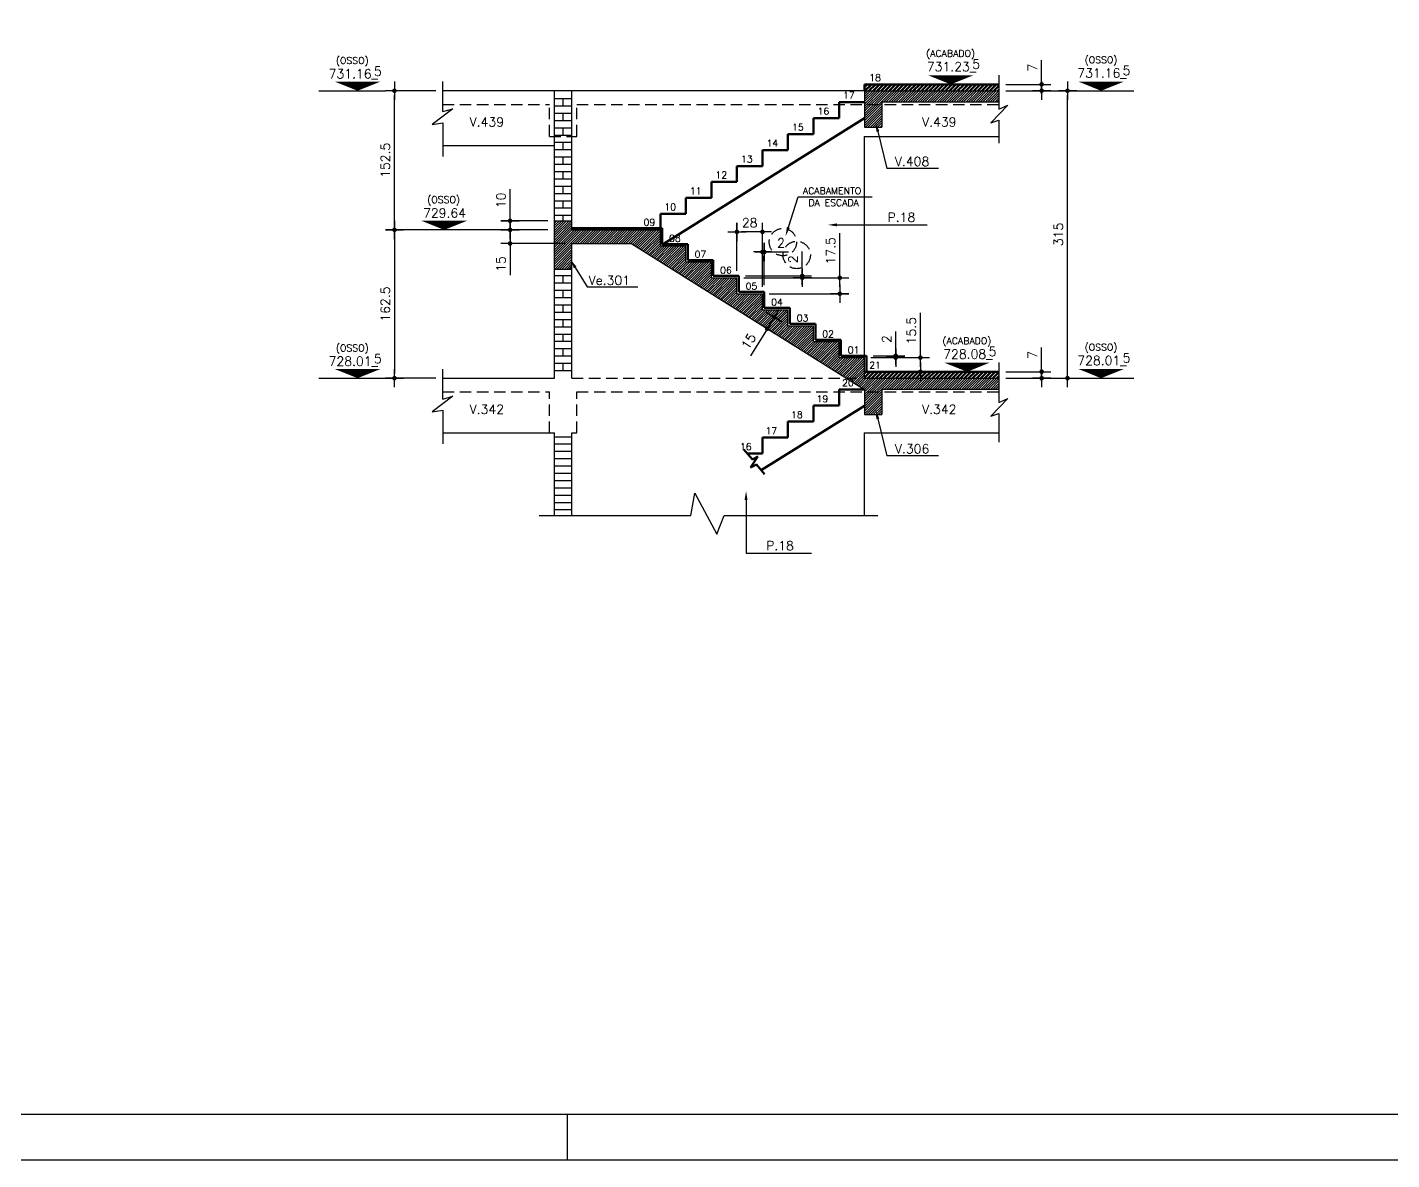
# Model space of a CAD drawing. Header units: inches. Extents: x 0 to 5940, y 0 to 4205.
# Drawn here: x 3498 to 4994, y 0 to 1241 of the extents above; entities that cross this region are included whole.
import ezdxf
from ezdxf.enums import TextEntityAlignment as Align

# ---------------------------------------------------------------- set-up
doc = ezdxf.new("R2010")
doc.units = ezdxf.units.IN
doc.header["$LTSCALE"] = 50
doc.header["$MEASUREMENT"] = 0
doc.linetypes.add('HIDDEN', pattern=[0.375, 0.25, -0.125])
for name, color, linetype in [('CORTES', 2, 'Continuous'), ('COTA', 6, 'Continuous'), ('FOLHA', 7, 'Continuous'), ('NIVEL', 3, 'Continuous'), ('TEXTO', 3, 'Continuous')]:
    doc.layers.add(name, color=color, linetype=linetype)
doc.styles.add('ROMANS', font='romans.shx')
doc.dimstyles.new('COTA_50', dxfattribs={"dimscale": 5, "dimtxt": 2, "dimasz": 1, "dimexe": 2, "dimexo": 1.5, "dimgap": 1, "dimtad": 1, "dimzin": 12, "dimdsep": 46, "dimtxsty": 'ROMANS', "dimblk1": 'COTA', "dimblk2": 'COTA', "dimsah": 1, "dimcen": -4, "dimdle": 1.5, "dimclrd": 6, "dimclre": 6, "dimclrt": 3, "dimadec": 0, "dimazin": 0, "dimtfac": 1, "dimtofl": 0, "dimtmove": 0, "dimatfit": 3, "dimldrblk": 'COTA', "dimfxl": 1, "dimtolj": 1, "dimtzin": 12, "dimarcsym": 0})
pattern_1 = [(45, (-7223.2456, 13189.1741), (-1.32582521, 1.32582521), [])]
pattern_2 = [(45, (-7223.2456, 13189.174), (-2.2097087, 2.2097087), [])]

# ---------------------------------------------------------------- blocks, each defined once
blk = doc.blocks.new('COTA')
at = {"layer": 'COTA'}
for p, q in [((2, 0), (-2, 0)), ((0, -2), (0, 2))]:
    blk.add_line(p, q, dxfattribs=at)
at = {"layer": 'COTA', "const_width": 0.5}
blk.add_lwpolyline([(-0.25, 0, 1), (0.25, 0, 1)], format="xyb", close=True, dxfattribs=at)
blk = doc.blocks.new('*D163')
at = {"layer": 'COTA', "color": 6, "lineweight": -2, "transparency": 16777216}
for p, q in [((4610.1, 868.6), (4610.1, 890.3)), ((4570.7, 863.6), (4620.1, 863.6)), ((4570.7, 856.6), (4620.1, 856.6)), ((4610.1, 851.6), (4610.1, 846.6))]:
    blk.add_line(p, q, dxfattribs=at)
at = {"layer": 'Defpoints', "color": 0, "transparency": 16777216}
for p in [(4563.2, 863.6), (4563.2, 856.6), (4610.1, 863.6)]:
    blk.add_point(p, dxfattribs=at)
at = {"layer": 'COTA', "color": 6, "lineweight": -2, "transparency": 16777216, "xscale": 5, "yscale": 5, "zscale": 5}
for p, rotation in [((4610.1, 863.6), 270), ((4610.1, 856.6), 90)]:
    blk.add_blockref('COTA', p, dxfattribs=dict(at, rotation=rotation))
at = {"layer": 'COTA', "color": 3, "transparency": 16777216, "insert": (4600.1, 881.9), "char_height": 10, "attachment_point": 5, "rotation": 90, "style": 'ROMANS'}
blk.add_mtext('\\A1;7', dxfattribs=at)
blk = doc.blocks.new('*D164')
at = {"layer": 'COTA', "color": 6, "lineweight": -2, "transparency": 16777216}
for p, q in [((4610.1, 1183.6), (4610.1, 1205.3)), ((4570.7, 1178.6), (4620.1, 1178.6)), ((4570.7, 1171.6), (4620.1, 1171.6)), ((4610.1, 1166.6), (4610.1, 1161.6))]:
    blk.add_line(p, q, dxfattribs=at)
at = {"layer": 'Defpoints', "color": 0, "transparency": 16777216}
for p in [(4563.2, 1178.6), (4563.2, 1171.6), (4610.1, 1178.6)]:
    blk.add_point(p, dxfattribs=at)
at = {"layer": 'COTA', "color": 6, "lineweight": -2, "transparency": 16777216, "xscale": 5, "yscale": 5, "zscale": 5}
for p, rotation in [((4610.1, 1178.6), 270), ((4610.1, 1171.6), 90)]:
    blk.add_blockref('COTA', p, dxfattribs=dict(at, rotation=rotation))
at = {"layer": 'COTA', "color": 3, "transparency": 16777216, "insert": (4600.1, 1196.9), "char_height": 10, "attachment_point": 5, "rotation": 90, "style": 'ROMANS'}
blk.add_mtext('\\A1;7', dxfattribs=at)
blk = doc.blocks.new('*D162')
at = {"layer": 'COTA', "color": 6, "lineweight": -2, "transparency": 16777216}
for p, q in [((4637.3, 1171.6), (4648.5, 1171.6)), ((4638.5, 861.6), (4638.5, 1166.6)), ((4637.3, 856.6), (4648.5, 856.6))]:
    blk.add_line(p, q, dxfattribs=at)
at = {"layer": 'Defpoints', "color": 0, "transparency": 16777216}
for p in [(4629.8, 1171.6), (4638.5, 1171.6), (4629.8, 856.6)]:
    blk.add_point(p, dxfattribs=at)
at = {"layer": 'COTA', "color": 6, "lineweight": -2, "transparency": 16777216, "xscale": 5, "yscale": 5, "zscale": 5}
for p, rotation in [((4638.5, 1171.6), 90), ((4638.5, 856.6), 270)]:
    blk.add_blockref('COTA', p, dxfattribs=dict(at, rotation=rotation))
at = {"layer": 'COTA', "color": 3, "transparency": 16777216, "insert": (4628.5, 1014.1), "char_height": 10, "attachment_point": 5, "rotation": 90, "style": 'ROMANS'}
blk.add_mtext('\\A1;315', dxfattribs=at)
blk = doc.blocks.new('*D159')
at = {"layer": 'COTA', "color": 6, "lineweight": -2, "transparency": 16777216}
for p, q in [((4068.4, 1019.1), (3890.3, 1019.1)), ((3900.3, 1014.1), (3900.3, 861.6)), ((3945.8, 856.6), (3890.3, 856.6))]:
    blk.add_line(p, q, dxfattribs=at)
at = {"layer": 'Defpoints', "color": 0, "transparency": 16777216}
for p in [(4075.9, 1019.1), (3900.3, 856.6), (3953.3, 856.6)]:
    blk.add_point(p, dxfattribs=at)
at = {"layer": 'COTA', "color": 6, "lineweight": -2, "transparency": 16777216, "xscale": 5, "yscale": 5, "zscale": 5}
for p, rotation in [((3900.3, 1019.1), 90), ((3900.3, 856.6), 270)]:
    blk.add_blockref('COTA', p, dxfattribs=dict(at, rotation=rotation))
at = {"layer": 'COTA', "color": 3, "transparency": 16777216, "insert": (3890.3, 937.8), "char_height": 10, "attachment_point": 5, "rotation": 90, "style": 'ROMANS'}
blk.add_mtext('\\A1;162.5', dxfattribs=at)
blk = doc.blocks.new('*D160')
at = {"layer": 'COTA', "color": 6, "lineweight": -2, "transparency": 16777216}
for p, q in [((3945.8, 1171.6), (3890.3, 1171.6)), ((3900.3, 1024.1), (3900.3, 1166.6)), ((4060.9, 1019.1), (3890.3, 1019.1))]:
    blk.add_line(p, q, dxfattribs=at)
at = {"layer": 'Defpoints', "color": 0, "transparency": 16777216}
for p in [(3900.3, 1171.6), (3953.3, 1171.6), (4068.4, 1019.1)]:
    blk.add_point(p, dxfattribs=at)
at = {"layer": 'COTA', "color": 6, "lineweight": -2, "transparency": 16777216, "xscale": 5, "yscale": 5, "zscale": 5}
for p, rotation in [((3900.3, 1171.6), 90), ((3900.3, 1019.1), 270)]:
    blk.add_blockref('COTA', p, dxfattribs=dict(at, rotation=rotation))
at = {"layer": 'COTA', "color": 3, "transparency": 16777216, "insert": (3890.3, 1095.3), "char_height": 10, "attachment_point": 5, "rotation": 90, "style": 'ROMANS'}
blk.add_mtext('\\A1;152.5', dxfattribs=at)
blk = doc.blocks.new('*D161')
at = {"layer": 'COTA', "color": 6, "lineweight": -2, "transparency": 16777216}
for p, q in [((4023.5, 1019.1), (4017.1, 1019.1)), ((4027.1, 1024.1), (4027.1, 1029.1)), ((4087.4, 1004.1), (4017.1, 1004.1)), ((4027.1, 999.1), (4027.1, 969.3))]:
    blk.add_line(p, q, dxfattribs=at)
at = {"layer": 'Defpoints', "color": 0, "transparency": 16777216}
for p in [(4031, 1019.1), (4027.1, 1004.1), (4094.9, 1004.1)]:
    blk.add_point(p, dxfattribs=at)
at = {"layer": 'COTA', "color": 6, "lineweight": -2, "transparency": 16777216, "xscale": 5, "yscale": 5, "zscale": 5}
for p, rotation in [((4027.1, 1019.1), 270), ((4027.1, 1004.1), 90)]:
    blk.add_blockref('COTA', p, dxfattribs=dict(at, rotation=rotation))
at = {"layer": 'COTA', "color": 3, "transparency": 16777216, "insert": (4017.1, 981.7), "char_height": 10, "attachment_point": 5, "rotation": 90, "style": 'ROMANS'}
blk.add_mtext('\\A1;15', dxfattribs=at)
blk = doc.blocks.new('*D165')
at = {"layer": 'COTA', "color": 6, "lineweight": -2, "transparency": 16777216}
for p, q in [((4477.1, 884.1), (4477.1, 928.1)), ((4422.9, 879.1), (4487.1, 879.1)), ((4464.2, 863.6), (4487.1, 863.6)), ((4477.1, 858.6), (4477.1, 853.6))]:
    blk.add_line(p, q, dxfattribs=at)
at = {"layer": 'Defpoints', "color": 0, "transparency": 16777216}
for p in [(4415.4, 879.1), (4477.1, 879.1), (4456.7, 863.6)]:
    blk.add_point(p, dxfattribs=at)
at = {"layer": 'COTA', "color": 6, "lineweight": -2, "transparency": 16777216, "xscale": 5, "yscale": 5, "zscale": 5}
for p, rotation in [((4477.1, 879.1), 270), ((4477.1, 863.6), 90)]:
    blk.add_blockref('COTA', p, dxfattribs=dict(at, rotation=rotation))
at = {"layer": 'COTA', "color": 3, "transparency": 16777216, "insert": (4467.1, 908.6), "char_height": 10, "attachment_point": 5, "rotation": 90, "style": 'ROMANS'}
blk.add_mtext('\\A1;15.5', dxfattribs=at)
blk = doc.blocks.new('*D166')
at = {"layer": 'COTA', "color": 6, "lineweight": -2, "transparency": 16777216}
for p, q in [((4450, 886.1), (4450, 907.8)), ((4425.4, 881.1), (4460, 881.1)), ((4450, 874.1), (4450, 869.1)), ((4452.9, 879.1), (4460, 879.1))]:
    blk.add_line(p, q, dxfattribs=at)
at = {"layer": 'Defpoints', "color": 0, "transparency": 16777216}
for p in [(4417.9, 881.1), (4445.4, 879.1), (4450, 881.1)]:
    blk.add_point(p, dxfattribs=at)
at = {"layer": 'COTA', "color": 6, "lineweight": -2, "transparency": 16777216, "xscale": 5, "yscale": 5, "zscale": 5}
for p, rotation in [((4450, 881.1), 270), ((4450, 879.1), 90)]:
    blk.add_blockref('COTA', p, dxfattribs=dict(at, rotation=rotation))
at = {"layer": 'COTA', "color": 3, "transparency": 16777216, "insert": (4440, 899.4), "char_height": 10, "attachment_point": 5, "rotation": 90, "style": 'ROMANS'}
blk.add_mtext('\\A1;2', dxfattribs=at)
blk = doc.blocks.new('*D167')
at = {"layer": 'CORTES', "color": 6, "lineweight": -2, "transparency": 16777216}
for p, q in [((4325.5, 918.1), (4308.5, 928.7)), ((4319.7, 927.6), (4322.3, 931.9)), ((4317.6, 905.3), (4300.6, 916)), ((4306.4, 906.4), (4290.6, 881.2))]:
    blk.add_line(p, q, dxfattribs=at)
at = {"layer": 'Defpoints', "color": 0, "transparency": 16777216}
for p in [(4331.9, 914.1), (4309.1, 910.7), (4324, 901.4)]:
    blk.add_point(p, dxfattribs=at)
at = {"layer": 'CORTES', "color": 6, "lineweight": -2, "transparency": 16777216, "xscale": 5, "yscale": 5, "zscale": 5}
for p, rotation in [((4317, 923.4), 237.9946167919209), ((4309.1, 910.7), 57.99461679192092)]:
    blk.add_blockref('COTA', p, dxfattribs=dict(at, rotation=rotation))
at = {"layer": 'CORTES', "color": 3, "transparency": 16777216, "insert": (4288.7, 897), "char_height": 10, "attachment_point": 5, "rotation": 57.9946, "style": 'ROMANS'}
blk.add_mtext('\\A1;15', dxfattribs=at)
blk = doc.blocks.new('*D168')
at = {"layer": 'COTA', "color": 6, "lineweight": -2, "transparency": 16777216}
for p, q in [((4275.9, 974.1), (4275.9, 1026.9)), ((4303.9, 956.6), (4303.9, 1026.9)), ((4298.9, 1016.9), (4280.9, 1016.9))]:
    blk.add_line(p, q, dxfattribs=at)
at = {"layer": 'Defpoints', "color": 0, "transparency": 16777216}
for p in [(4275.9, 1016.9), (4275.9, 966.6), (4303.9, 949.1)]:
    blk.add_point(p, dxfattribs=at)
at = {"layer": 'COTA', "color": 6, "lineweight": -2, "transparency": 16777216, "xscale": 5, "yscale": 5, "zscale": 5, "rotation": 180}
blk.add_blockref('COTA', (4275.9, 1016.9), dxfattribs=at)
at = {"layer": 'COTA', "color": 6, "lineweight": -2, "transparency": 16777216, "xscale": 5, "yscale": 5, "zscale": 5}
blk.add_blockref('COTA', (4303.9, 1016.9), dxfattribs=at)
at = {"layer": 'COTA', "color": 3, "transparency": 16777216, "insert": (4289.9, 1026.9), "char_height": 10, "attachment_point": 5, "style": 'ROMANS'}
blk.add_mtext('\\A1;28', dxfattribs=at)
blk = doc.blocks.new('*D169')
at = {"layer": 'COTA', "color": 6, "lineweight": -2, "transparency": 16777216}
for p, q in [((4388.7, 971.6), (4388.7, 1015.6)), ((4283.4, 966.6), (4398.7, 966.6)), ((4311.4, 949.1), (4398.7, 949.1)), ((4388.7, 944.1), (4388.7, 939.1))]:
    blk.add_line(p, q, dxfattribs=at)
at = {"layer": 'Defpoints', "color": 0, "transparency": 16777216}
for p in [(4275.9, 966.6), (4388.7, 966.6), (4303.9, 949.1)]:
    blk.add_point(p, dxfattribs=at)
at = {"layer": 'COTA', "color": 6, "lineweight": -2, "transparency": 16777216, "xscale": 5, "yscale": 5, "zscale": 5}
for p, rotation in [((4388.7, 966.6), 270), ((4388.7, 949.1), 90)]:
    blk.add_blockref('COTA', p, dxfattribs=dict(at, rotation=rotation))
at = {"layer": 'COTA', "color": 3, "transparency": 16777216, "insert": (4378.7, 996.1), "char_height": 10, "attachment_point": 5, "rotation": 90, "style": 'ROMANS'}
blk.add_mtext('\\A1;17.5', dxfattribs=at)
blk = doc.blocks.new('*D170')
at = {"layer": 'COTA', "color": 6, "lineweight": -2, "transparency": 16777216}
for p, q in [((4305.9, 958.6), (4305.9, 1004.9)), ((4298.9, 994.9), (4293.9, 994.9)), ((4303.9, 990.2), (4303.9, 984.9)), ((4305.9, 994.9), (4332.6, 994.9)), ((4310.9, 994.9), (4315.9, 994.9))]:
    blk.add_line(p, q, dxfattribs=at)
at = {"layer": 'Defpoints', "color": 0, "transparency": 16777216}
for p in [(4303.9, 997.7), (4305.9, 994.9), (4305.9, 951.1)]:
    blk.add_point(p, dxfattribs=at)
at = {"layer": 'COTA', "color": 6, "lineweight": -2, "transparency": 16777216, "xscale": 5, "yscale": 5, "zscale": 5}
blk.add_blockref('COTA', (4303.9, 994.9), dxfattribs=at)
at = {"layer": 'COTA', "color": 6, "lineweight": -2, "transparency": 16777216, "xscale": 5, "yscale": 5, "zscale": 5, "rotation": 180}
blk.add_blockref('COTA', (4305.9, 994.9), dxfattribs=at)
at = {"layer": 'COTA', "color": 3, "transparency": 16777216, "insert": (4324.2, 1004.9), "char_height": 10, "attachment_point": 5, "style": 'ROMANS'}
blk.add_mtext('\\A1;2', dxfattribs=at)
blk = doc.blocks.new('*D171')
at = {"layer": 'COTA', "color": 6, "lineweight": -2, "transparency": 16777216}
for p, q in [((4347.5, 973.6), (4347.5, 995.3)), ((4283.4, 966.6), (4357.5, 966.6)), ((4285.4, 968.6), (4357.5, 968.6)), ((4347.5, 961.6), (4347.5, 956.6))]:
    blk.add_line(p, q, dxfattribs=at)
at = {"layer": 'Defpoints', "color": 0, "transparency": 16777216}
for p in [(4275.9, 966.6), (4277.9, 968.6), (4347.5, 968.6)]:
    blk.add_point(p, dxfattribs=at)
at = {"layer": 'COTA', "color": 6, "lineweight": -2, "transparency": 16777216, "xscale": 5, "yscale": 5, "zscale": 5}
for p, rotation in [((4347.5, 968.6), 270), ((4347.5, 966.6), 90)]:
    blk.add_blockref('COTA', p, dxfattribs=dict(at, rotation=rotation))
at = {"layer": 'COTA', "color": 3, "transparency": 16777216, "insert": (4337.5, 986.9), "char_height": 10, "attachment_point": 5, "rotation": 90, "style": 'ROMANS'}
blk.add_mtext('\\A1;2', dxfattribs=at)
blk = doc.blocks.new('*D340')
at = {"layer": 'COTA', "color": 6, "lineweight": -2}
for p, q in [((4027.1, 1034.1), (4027.1, 1063.9)), ((4068.4, 1029.1), (4017.1, 1029.1)), ((4060.9, 1019.1), (4017.1, 1019.1)), ((4027.1, 1014.1), (4027.1, 1009.1))]:
    blk.add_line(p, q, dxfattribs=at)
at = {"layer": 'Defpoints', "color": 0}
for p in [(4027.1, 1029.1), (4068.4, 1019.1), (4075.9, 1029.1)]:
    blk.add_point(p, dxfattribs=at)
at = {"layer": 'COTA', "color": 6, "lineweight": -2, "xscale": 5, "yscale": 5, "zscale": 5}
for p, rotation in [((4027.1, 1029.1), 270), ((4027.1, 1019.1), 90)]:
    blk.add_blockref('COTA', p, dxfattribs=dict(at, rotation=rotation))
at = {"layer": 'COTA', "color": 3, "insert": (4017.1, 1051.5), "char_height": 10, "attachment_point": 5, "rotation": 90, "style": 'ROMANS'}
blk.add_mtext('\\A1;10', dxfattribs=at)

msp = doc.modelspace()

# ---------------------------------------------------------------- hatches: boundary and pattern name
at = {"layer": 'CORTES', "linetype": 'Continuous', "lineweight": 50}
h = msp.add_hatch(dxfattribs=at)
h.set_pattern_fill('ANSI31', color=253, scale=25)
h.set_pattern_definition(pattern_2)
h.paths.add_polyline_path([(4563.166, 1178.593), (4415.904, 1178.593), (4415.904, 1171.593), (4563.166, 1171.593)])
at = {"layer": 'CORTES'}
h = msp.add_hatch(dxfattribs=at)
h.set_pattern_fill('ANSI31', color=252, scale=15)
h.set_pattern_definition(pattern_1)
h.paths.add_polyline_path([(4563.166, 1171.593), (4415.904, 1171.593), (4415.904, 1131.593), (4434.904, 1131.593), (4434.904, 1159.593), (4563.166, 1159.593)])
h = msp.add_hatch(dxfattribs=at)
h.set_pattern_fill('ANSI31', color=252, scale=15)
h.paths.add_polyline_path([(4075.904, 1019.093), (4075.904, 979.093), (4075.904, 976.593), (4094.904, 976.593), (4094.904, 982.572), (4093.324, 986.488), (4094.904, 984.664), (4094.904, 1004.093), (4094.904, 1019.093), (4094.904, 1029.093), (4075.904, 1029.093)])
h.paths.add_polyline_path([(4009.583, 1041.593), (4009.583, 1061.355), (4024.583, 1061.355), (4024.583, 1041.593)], flags=9)
h.paths.add_polyline_path([(3882.795, 916.058), (3882.795, 959.629), (3897.795, 959.629), (3897.795, 916.058)], flags=9)
h.paths.add_polyline_path([(4009.583, 971.832), (4009.583, 991.593), (4024.583, 991.593), (4024.583, 971.832)], flags=9)
h = msp.add_hatch(dxfattribs=at)
h.set_pattern_fill('ANSI31', color=252, scale=15)
h.set_pattern_definition(pattern_1)
h.paths.add_polyline_path([(4390.389, 845.808), (4406.282, 845.808), (4406.282, 857.058), (4390.389, 857.058)], flags=25)
h.paths.add_polyline_path([(4159.602, 1004.093), (4415.904, 843.905), (4415.904, 843.905), (4415.904, 816.593), (4415.904, 816.593), (4434.904, 816.593), (4434.904, 816.593), (4434.904, 844.593), (4434.904, 844.593), (4563.166, 844.593), (4563.166, 844.593), (4563.166, 856.593), (4563.166, 856.593), (4415.904, 856.593), (4415.904, 856.593), (4415.904, 879.093), (4415.904, 879.093), (4387.904, 879.093), (4387.904, 879.093), (4387.904, 896.593), (4387.904, 896.593), (4359.904, 896.593), (4359.904, 896.593), (4359.904, 914.093), (4359.904, 914.093), (4331.904, 914.093), (4331.904, 914.093), (4331.904, 931.593), (4331.904, 931.593), (4303.904, 931.593), (4303.904, 931.593), (4303.904, 949.093), (4303.904, 949.093), (4275.904, 949.093), (4275.904, 949.093), (4275.904, 966.593), (4275.904, 966.593), (4247.904, 966.593), (4247.904, 966.593), (4247.904, 984.093), (4247.904, 984.093), (4219.904, 984.093), (4219.904, 984.093), (4219.904, 1001.593), (4219.904, 1001.593), (4191.904, 1001.593), (4191.904, 1001.593), (4191.904, 1019.093), (4191.904, 1019.093), (4094.904, 1019.093), (4094.904, 1019.093), (4094.904, 1004.093), (4094.904, 1004.093)])
at = {"layer": 'CORTES', "linetype": 'Continuous', "lineweight": 50}
h = msp.add_hatch(dxfattribs=at)
h.set_pattern_fill('ANSI31', color=253, scale=25)
h.set_pattern_definition(pattern_2)
h.paths.add_polyline_path([(4563.166, 856.593), (4563.166, 863.593), (4415.904, 863.593), (4415.904, 856.593)])

# ---------------------------------------------------------------- linework, layer by layer
at = {"layer": 'CORTES', "color": 8}
for p, q in [((4563.166, 1188.593), (4563.166, 1151.542)), ((3953.289, 1148.74), (3953.289, 1181.593)), ((4075.904, 1111.593), (4075.904, 1171.593)), ((4094.904, 1019.093), (4094.904, 1171.593)), ((4075.904, 1163.093), (4094.904, 1163.093)), ((4075.904, 1155.093), (4094.904, 1155.093)), ((4085.404, 1155.093), (4085.404, 1163.093)), ((4572.989, 1155.764), (4554.269, 1136.314)), ((4563.166, 1151.542), (4572.989, 1155.764)), ((3964.164, 1151.889), (3941.766, 1134.597)), ((3953.289, 1148.74), (3964.164, 1151.889)), ((4075.904, 1147.093), (4094.904, 1147.093)), ((4075.904, 1139.093), (4094.904, 1139.093)), ((4085.404, 1139.093), (4085.404, 1147.093)), ((4554.269, 1136.314), (4563.166, 1139.303)), ((4563.166, 1139.303), (4563.166, 1113.996)), ((3941.766, 1134.597), (3953.289, 1136.554)), ((3953.289, 1136.554), (3953.289, 1099.563)), ((4075.904, 1131.093), (4094.904, 1131.093)), ((4075.904, 1123.093), (4094.904, 1123.093)), ((4085.404, 1123.093), (4085.404, 1131.093)), ((4075.904, 1115.093), (4094.904, 1115.093)), ((4085.404, 1107.093), (4085.404, 1115.093)), ((4075.904, 1107.093), (4094.904, 1107.093)), ((4075.904, 1099.093), (4094.904, 1099.093)), ((4085.404, 1091.093), (4085.404, 1099.093)), ((4075.904, 1091.093), (4094.904, 1091.093)), ((4075.904, 1083.093), (4094.904, 1083.093)), ((4085.404, 1075.093), (4085.404, 1083.093)), ((4075.904, 1075.093), (4094.904, 1075.093)), ((4075.904, 1067.093), (4094.904, 1067.093)), ((4085.404, 1059.093), (4085.404, 1067.093)), ((4075.904, 1059.093), (4094.904, 1059.093)), ((4075.904, 1051.093), (4094.904, 1051.093)), ((4085.404, 1043.093), (4085.404, 1051.093)), ((4075.904, 1043.093), (4094.904, 1043.093)), ((4075.904, 1035.093), (4094.904, 1035.093)), ((4085.404, 1029.093), (4085.404, 1035.093)), ((4085.404, 976.593), (4085.404, 976.093)), ((4094.904, 856.593), (4094.904, 979.093)), ((4094.904, 968.593), (4075.904, 968.593)), ((4094.904, 960.593), (4075.904, 960.593)), ((4085.404, 960.593), (4085.404, 968.593)), ((4094.904, 952.593), (4075.904, 952.593)), ((4094.904, 944.593), (4075.904, 944.593)), ((4085.404, 944.593), (4085.404, 952.593)), ((4094.904, 936.593), (4075.904, 936.593)), ((4094.904, 928.593), (4075.904, 928.593)), ((4085.404, 928.593), (4085.404, 936.593)), ((4094.904, 920.593), (4075.904, 920.593)), ((4085.404, 912.593), (4085.404, 920.593)), ((4094.904, 912.593), (4075.904, 912.593)), ((4094.904, 904.593), (4075.904, 904.593)), ((4085.404, 896.593), (4085.404, 904.593)), ((4094.904, 896.593), (4075.904, 896.593)), ((4094.904, 888.593), (4075.904, 888.593)), ((4085.404, 880.593), (4085.404, 888.593)), ((4094.904, 880.593), (4075.904, 880.593)), ((4094.904, 872.593), (4075.904, 872.593)), ((4085.404, 864.593), (4085.404, 872.593)), ((4563.166, 873.593), (4563.166, 829.988)), ((3953.289, 833.74), (3953.289, 866.593)), ((4094.904, 864.593), (4075.904, 864.593)), ((3964.164, 836.889), (3941.766, 819.597)), ((3953.289, 833.74), (3964.164, 836.889)), ((4572.989, 834.211), (4554.269, 814.76)), ((4563.166, 829.988), (4572.989, 834.211)), ((3941.766, 819.597), (3953.289, 821.554)), ((3953.289, 821.554), (3953.289, 784.563)), ((4554.269, 814.76), (4563.166, 817.749)), ((4563.166, 817.749), (4563.166, 786.593)), ((4094.904, 705.93), (4094.904, 796.593)), ((4094.904, 792.093), (4075.904, 792.093)), ((4094.904, 784.093), (4075.904, 784.093)), ((4094.904, 776.093), (4075.904, 776.093)), ((4094.904, 768.093), (4075.904, 768.093)), ((4094.904, 760.093), (4075.904, 760.093)), ((4094.904, 752.093), (4075.904, 752.093)), ((4094.904, 744.093), (4075.904, 744.093)), ((4094.904, 736.093), (4075.904, 736.093)), ((4094.904, 728.093), (4075.904, 728.093)), ((4094.904, 720.093), (4075.904, 720.093)), ((4225.465, 705.93), (4229.828, 730.43)), ((4229.828, 730.43), (4253.828, 685.43)), ((4059.006, 705.93), (4225.465, 705.93)), ((4094.904, 712.093), (4075.904, 712.093)), ((4253.828, 685.43), (4261.913, 705.93)), ((4261.913, 705.93), (4430.404, 705.93))]:
    msp.add_line(p, q, dxfattribs=at)
at = {"layer": 'CORTES'}
for p, q in [((4415.904, 1171.593), (3953.289, 1171.593)), ((3953.289, 1111.593), (4075.904, 1111.593)), ((4075.904, 1019.093), (4075.904, 1111.593)), ((4415.404, 1121.593), (4415.404, 879.093)), ((4415.404, 1121.593), (4563.166, 1121.593)), ((4075.904, 856.593), (4075.904, 979.093)), ((3953.289, 856.593), (4075.904, 856.593)), ((3953.289, 796.593), (4075.904, 796.593)), ((4075.904, 705.93), (4075.904, 796.593)), ((4415.404, 796.593), (4415.404, 705.93)), ((4415.404, 796.593), (4563.166, 796.593))]:
    msp.add_line(p, q, dxfattribs=at)
at = {"layer": 'CORTES', "color": 253, "linetype": 'Continuous', "lineweight": 50}
for p, q in [((4415.904, 1178.593), (4563.166, 1178.593)), ((4415.904, 1171.593), (4415.904, 1178.593)), ((4387.904, 1141.593), (4387.904, 1159.093)), ((4387.904, 1159.093), (4415.904, 1159.093)), ((4415.904, 1141.405), (4196.206, 1004.093)), ((4359.904, 1124.093), (4359.904, 1141.593)), ((4359.904, 1141.593), (4387.904, 1141.593)), ((4331.904, 1106.593), (4331.904, 1124.093)), ((4331.904, 1124.093), (4359.904, 1124.093)), ((4303.904, 1089.093), (4303.904, 1106.593)), ((4303.904, 1106.593), (4331.904, 1106.593)), ((4275.904, 1071.593), (4275.904, 1089.093)), ((4275.904, 1089.093), (4303.904, 1089.093)), ((4247.904, 1054.093), (4247.904, 1071.593)), ((4247.904, 1071.593), (4275.904, 1071.593)), ((4219.904, 1036.593), (4219.904, 1054.093)), ((4219.904, 1054.093), (4247.904, 1054.093)), ((4191.904, 1019.093), (4191.904, 1036.593)), ((4191.904, 1036.593), (4219.904, 1036.593)), ((4094.904, 1021.093), (4193.904, 1021.093)), ((4193.904, 1003.593), (4193.904, 1021.093)), ((4191.904, 1004.093), (4196.206, 1004.093)), ((4193.904, 1003.593), (4221.904, 1003.593)), ((4221.904, 986.093), (4221.904, 1003.593)), ((4221.904, 986.093), (4249.904, 986.093)), ((4249.904, 968.593), (4249.904, 986.093)), ((4249.904, 968.593), (4277.904, 968.593)), ((4277.904, 951.093), (4277.904, 968.593)), ((4277.904, 951.093), (4305.904, 951.093)), ((4305.904, 933.593), (4305.904, 951.093)), ((4305.904, 933.593), (4333.904, 933.593)), ((4333.904, 916.093), (4333.904, 933.593)), ((4333.904, 916.093), (4361.904, 916.093)), ((4361.904, 898.593), (4361.904, 916.093)), ((4361.904, 898.593), (4389.904, 898.593)), ((4389.904, 881.093), (4389.904, 898.593)), ((4389.904, 881.093), (4417.904, 881.093)), ((4417.904, 863.593), (4417.904, 881.093)), ((4415.904, 863.593), (4563.166, 863.593)), ((4387.904, 844.093), (4387.904, 826.593)), ((4387.904, 844.093), (4415.602, 844.093)), ((4302.662, 755.628), (4415.904, 826.405)), ((4359.904, 826.593), (4359.904, 809.093)), ((4359.904, 826.593), (4387.904, 826.593)), ((4331.904, 809.093), (4331.904, 791.593)), ((4331.904, 809.093), (4359.904, 809.093)), ((4283.627, 778.541), (4292.956, 767.311)), ((4303.904, 791.593), (4303.904, 774.093)), ((4303.904, 791.593), (4331.904, 791.593)), ((4287.321, 774.093), (4303.904, 774.093)), ((4298.912, 770.658), (4290.95, 758.726)), ((4292.956, 767.311), (4298.912, 770.658)), ((4290.95, 758.726), (4297.275, 762.112)), ((4297.275, 762.112), (4306.288, 751.263))]:
    msp.add_line(p, q, dxfattribs=at)
at = {"layer": 'CORTES', "color": 1}
for p, q in [((4415.904, 1171.593), (4415.904, 1131.593)), ((4415.904, 1171.593), (4563.166, 1171.593)), ((4434.904, 1159.593), (4434.904, 1131.593)), ((4434.904, 1159.593), (4563.166, 1159.593)), ((4415.904, 1131.593), (4434.904, 1131.593)), ((4075.904, 976.093), (4075.904, 1029.093)), ((4075.904, 1029.093), (4094.904, 1029.093)), ((4094.904, 1019.093), (4094.904, 1029.093)), ((4094.904, 1019.093), (4191.904, 1019.093)), ((4191.904, 1001.593), (4191.904, 1019.093)), ((4094.904, 976.093), (4094.904, 1004.093)), ((4094.904, 1004.093), (4159.602, 1004.093)), ((4415.904, 843.905), (4159.602, 1004.093)), ((4191.904, 1001.593), (4219.904, 1001.593)), ((4219.904, 984.093), (4219.904, 1001.593)), ((4075.904, 976.093), (4094.904, 976.093)), ((4219.904, 984.093), (4247.904, 984.093)), ((4247.904, 966.593), (4247.904, 984.093)), ((4247.904, 966.593), (4275.904, 966.593)), ((4275.904, 949.093), (4275.904, 966.593)), ((4275.904, 949.093), (4303.904, 949.093)), ((4303.904, 931.593), (4303.904, 949.093)), ((4303.904, 931.593), (4331.904, 931.593)), ((4331.904, 914.093), (4331.904, 931.593)), ((4331.904, 914.093), (4359.904, 914.093)), ((4359.904, 896.593), (4359.904, 914.093)), ((4359.904, 896.593), (4387.904, 896.593)), ((4387.904, 879.093), (4387.904, 896.593)), ((4387.904, 879.093), (4415.904, 879.093)), ((4415.904, 856.593), (4415.904, 879.093)), ((4415.904, 856.593), (4563.166, 856.593)), ((4415.904, 843.905), (4415.904, 816.593)), ((4434.904, 844.593), (4434.904, 816.593)), ((4434.904, 844.593), (4563.166, 844.593)), ((4415.904, 816.593), (4434.904, 816.593))]:
    msp.add_line(p, q, dxfattribs=at)
at = {"layer": 'CORTES', "color": 8, "linetype": 'HIDDEN'}
for p, q in [((3953.289, 1156.593), (4070.404, 1156.593)), ((4070.404, 1121.593), (4070.404, 1156.593)), ((4100.404, 1156.593), (4563.166, 1156.593)), ((4100.404, 1121.593), (4100.404, 1156.593)), ((4070.404, 1121.593), (4100.404, 1121.593)), ((4094.904, 856.593), (4415.904, 856.593)), ((3953.289, 841.593), (4070.404, 841.593)), ((4070.404, 796.593), (4070.404, 841.593)), ((4100.404, 841.593), (4563.166, 841.593)), ((4100.404, 796.593), (4100.404, 841.593)), ((4094.904, 796.593), (4100.404, 796.593))]:
    msp.add_line(p, q, dxfattribs=at)
at = {"layer": 'COTA'}
for p, q in [((3817.295, 1171.593), (3890.295, 1171.593)), ((4620.081, 1171.593), (4711.141, 1171.593)), ((3817.295, 856.593), (3890.295, 856.593)), ((4563.166, 856.593), (4563.166, 844.593)), ((4620.081, 856.593), (4711.141, 856.593))]:
    msp.add_line(p, q, dxfattribs=at)
at = {"layer": 'FOLHA', "color": 1}
msp.add_line((125, 50), (5895, 50), dxfattribs=at)
at = {"layer": 'FOLHA'}
msp.add_line((4090, 0), (4090, 50), dxfattribs=at)
msp.add_lwpolyline([(0, 4205), (0, 0), (5940, 0), (5940, 4205)], close=True, dxfattribs=at)
at = {"layer": 'NIVEL', "color": 1}
for points in [[(4510.328, 1178.593, 0, 50, 0), (4510.328, 1188.593, 50, 50, 0)], [(3859.886, 1171.593, 0, 50, 0), (3859.886, 1181.593, 50, 50, 0)], [(4675.324, 1171.593, 0, 50, 0), (4675.324, 1181.593, 50, 50, 0)], [(3954.929, 1019.093, 0, 50, 0), (3954.929, 1029.093, 50, 50, 0)], [(4528.229, 863.593, 0, 50, 0), (4528.229, 873.593, 50, 50, 0)], [(3859.886, 856.593, 0, 50, 0), (3859.886, 866.593, 50, 50, 0)], [(4675.324, 856.593, 0, 50, 0), (4675.324, 866.593, 50, 50, 0)]]:
    msp.add_lwpolyline(points, format="xyseb", dxfattribs=at)
at = {"layer": 'TEXTO', "color": 8}
for p, q in [((4430.422, 1126.937), (4440.482, 1086.296)), ((4496.81, 1086.296), (4440.482, 1086.296)), ((4332.36, 1021.945), (4343.234, 1055.395)), ((4343.234, 1055.395), (4424.053, 1055.395)), ((4385.646, 1024.576), (4484.492, 1024.576)), ((4098.54, 977.956), (4111.647, 956.511)), ((4111.647, 956.511), (4167.057, 956.511)), ((4430.422, 811.937), (4440.482, 771.296)), ((4496.81, 771.296), (4440.482, 771.296)), ((4285.884, 722.927), (4285.884, 664.702)), ((4285.884, 664.702), (4357.664, 664.702))]:
    msp.add_line(p, q, dxfattribs=at)
at = {"layer": 'TEXTO', "color": 4, "linetype": 'HIDDEN'}
for centre in [(4326.337, 1005.74), (4341.436, 991.572)]:
    msp.add_circle(centre, 14.989, dxfattribs=at)
at = {"layer": 'TEXTO', "color": 8}
for points in [[(4428.804, 1126.537), (4432.039, 1127.337), (4428.019, 1136.644)], [(4333.945, 1021.43), (4330.775, 1022.461), (4329.268, 1012.435)], [(4385.646, 1022.909), (4385.646, 1026.243), (4375.646, 1024.576)], [(4097.118, 977.086), (4099.962, 978.825), (4093.324, 986.488)], [(4428.804, 811.537), (4432.039, 812.337), (4428.019, 821.644)], [(4287.551, 722.927), (4284.218, 722.927), (4285.884, 732.927)]]:
    msp.add_solid(points, dxfattribs=at)

# ---------------------------------------------------------------- texts
at = {"layer": 'NIVEL', "color": 4, "style": 'ROMANS'}
for s, p in [('(ACABADO)', (4510.224, 1208.751)), ('(OSSO)', (3854.082, 1200.959)), ('(OSSO)', (4675.22, 1201.751)), ('(OSSO)', (3954.22, 1048.459)), ('(ACABADO)', (4528.124, 893.751)), ('(OSSO)', (3854.082, 885.959)), ('(OSSO)', (4675.22, 886.751))]:
    msp.add_text(s, height=7.5, dxfattribs=at).set_placement(p, align=Align.CENTER)
at = {"layer": 'NIVEL', "color": 3, "style": 'ROMANS'}
for s, p in [('5', (3882.11, 1187.998)), ('731.23_', (4511.216, 1192.947)), ('5', (4538.252, 1195.79)), ('5', (4703.248, 1188.79)), ('731.16_', (3855.074, 1185.155)), ('731.16_', (4676.212, 1185.947)), ('729.64', (3955.212, 1032.655)), ('5', (3882.11, 872.998)), ('728.08_', (4529.117, 877.947)), ('5', (4556.152, 880.79)), ('5', (4703.248, 873.79)), ('728.01_', (3855.074, 870.155)), ('728.01_', (4676.212, 870.947))]:
    msp.add_text(s, height=10, dxfattribs=at).set_placement(p, align=Align.CENTER)
at = {"layer": 'TEXTO', "color": 4, "style": 'ROMANS'}
for s, p in [('18', (4420.972, 1182.136)), ('17', (4392.307, 1162.927)), ('16', (4364.307, 1145.427)), ('15', (4336.307, 1127.927)), ('14', (4308.307, 1110.427)), ('13', (4280.307, 1092.927)), ('12', (4252.307, 1075.427)), ('11', (4224.307, 1057.927)), ('ACABAMENTO ', (4348.253, 1058.195)), ('10', (4196.307, 1040.427)), ('DA ESCADA', (4354.324, 1045.085)), ('09', (4173.439, 1023.673)), ('08', (4201.439, 1006.173)), ('07', (4229.439, 988.673)), ('06', (4257.439, 971.173)), ('05', (4285.439, 953.673)), ('04', (4313.439, 936.173)), ('03', (4341.439, 918.673)), ('02', (4369.439, 901.173)), ('01', (4397.439, 883.673)), ('21', (4420.972, 867.136)), ('20', (4391.193, 847.683)), ('19', (4363.193, 830.183)), ('18', (4335.193, 812.683)), ('17', (4307.193, 795.183)), ('16', (4279.193, 777.683))]:
    msp.add_text(s, height=7.5, dxfattribs=at).set_placement(p)
at = {"layer": 'TEXTO', "color": 3, "style": 'ROMANS'}
for s, p in [('V.439', (3982.751, 1132.422)), ('V.439', (4478.977, 1132.422)), ('V.408', (4449.156, 1089.096)), ('V.342', (3982.751, 817.422)), ('V.342', (4478.977, 817.422)), ('V.306', (4449.156, 774.096))]:
    msp.add_text(s, height=10, dxfattribs=at).set_placement(p)
at = {"layer": 'TEXTO', "style": 'ROMANS'}
for s, p in [('P.18', (4441.059, 1027.903)), ('Ve.301', (4113.267, 958.857)), ('P.18', (4307.936, 668.03))]:
    msp.add_text(s, height=10, dxfattribs=at).set_placement(p)

# ---------------------------------------------------------------- dimensions: what is measured, and where the dimension line sits
at = {"layer": 'CORTES'}
dim = msp.add_aligned_dim(p1=(4331.904, 914.093), p2=(4323.954, 901.374), distance=-17.562, dimstyle='COTA_50', dxfattribs=at)
dim.commit()
dim.dimension.update_dxf_attribs({"geometry": '*D167', "text_midpoint": (4288.72, 897.002)})
at = {"layer": 'COTA'}
for base, p1, p2, angle, picture, middle in [((4610.081, 1178.593), (4563.166, 1171.593), (4563.166, 1178.593), 90, '*D164', (4600.081, 1196.927)), ((3900.295, 1171.593), (4068.404, 1019.093), (3953.289, 1171.593), 90, '*D160', (3890.295, 1095.343)), ((4638.459, 1171.593), (4629.763, 856.593), (4629.763, 1171.593), 90, '*D162', (4628.459, 1014.093)), ((4027.083, 1029.093), (4068.404, 1019.093), (4075.904, 1029.093), 90, '*D340', (4017.083, 1051.474)), ((4275.904, 1016.908), (4303.904, 949.093), (4275.904, 966.593), 180, '*D168', (4289.904, 1026.908)), ((3900.295, 856.593), (4075.904, 1019.093), (3953.289, 856.593), 90, '*D159', (3890.295, 937.843)), ((4027.083, 1004.093), (4031.045, 1019.093), (4094.904, 1004.093), 90, '*D161', (4017.083, 981.713)), ((4388.732, 966.593), (4303.904, 949.093), (4275.904, 966.593), 90, '*D169', (4378.732, 996.117)), ((4347.492, 968.593), (4275.904, 966.593), (4277.904, 968.593), 90, '*D171', (4337.492, 986.927)), ((4477.132, 879.093), (4456.674, 863.593), (4415.404, 879.093), 90, '*D165', (4467.132, 908.617)), ((4450.025, 881.093), (4445.422, 879.093), (4417.904, 881.093), 90, '*D166', (4440.025, 899.427)), ((4610.081, 863.593), (4563.166, 856.593), (4563.166, 863.593), 90, '*D163', (4600.081, 881.927))]:
    dim = msp.add_linear_dim(base=base, p1=p1, p2=p2, angle=angle, dimstyle='COTA_50', dxfattribs=at)
    dim.commit()
    dim.dimension.update_dxf_attribs({"geometry": picture, "text_midpoint": middle})
dim = msp.add_linear_dim(base=(4305.904, 994.898), p1=(4303.904, 997.684), p2=(4305.904, 951.093), angle=180, dimstyle='COTA_50', dxfattribs=at)
dim.commit()
dim.dimension.update_dxf_attribs({"geometry": '*D170', "text_midpoint": (4324.238, 994.898), "dimtype": 160})

doc.saveas('drawing.dxf')
